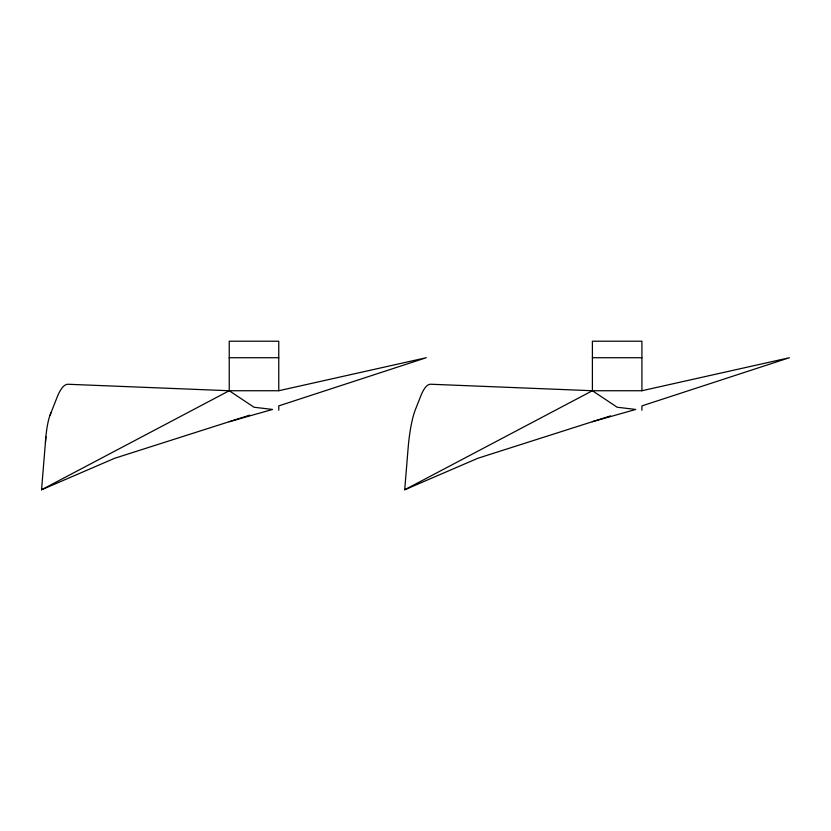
<?xml version="1.0" encoding="UTF-8"?>
<svg xmlns="http://www.w3.org/2000/svg" width="831" height="831" viewBox="0 0 831 831"><rect width="100%" height="100%" fill="white"/><g stroke="black" fill="none" stroke-linecap="round" stroke-linejoin="round"><path stroke-width="1.25" d="M45.435 442.237L45.954 435.995A48.011 10.439 -90 0 1 49.725 416.019L50.992 412.768M249.767 415.147L114.657 458.276L41.55 489.781L45.882 436.815M610.515 415.916L477.815 458.276L404.707 489.781L408.052 448.927A75.611 16.433 90 0 1 415.51 409.319L420.829 395.847A93.695 20.37 90 0 1 430.832 384.244L592.399 390.736L641.916 390.736L789.45 357.714L641.916 405.892L641.916 410.202M49.891 415.552L57.183 397.073A103.397 22.479 90 0 1 68.215 384.275L229.231 390.736L278.759 390.736L426.293 357.714L278.759 405.892L278.759 410.202M41.55 489.781L229.231 390.736L253.995 407.232L272.568 409.454L229.231 421.701M404.707 489.781L592.399 390.736L617.153 407.232L635.725 409.454L592.399 421.701M229.231 357.725L278.759 357.725M592.399 357.725L641.916 357.725M641.916 390.747L641.916 341.219L592.399 341.219L592.399 390.747M278.759 390.747L278.759 341.219L229.231 341.219L229.231 390.747"/></g></svg>
